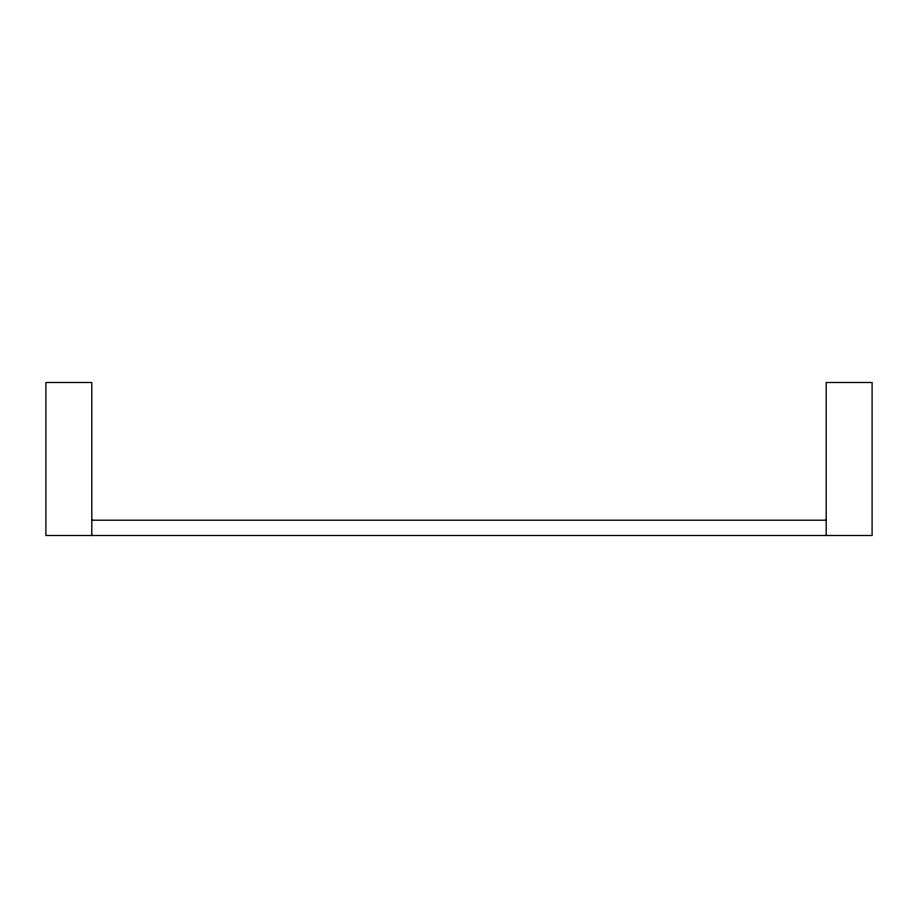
<?xml version="1.0" encoding="UTF-8"?>
<svg xmlns="http://www.w3.org/2000/svg" width="918" height="918" viewBox="0 0 918 918"><rect width="100%" height="100%" fill="white"/><g stroke="black" fill="none" stroke-linecap="round" stroke-linejoin="round"><path stroke-width="1.38" d="M91.8 520.196L826.2 520.196M826.2 535.504L826.2 382.496L872.1 382.496L872.1 535.504L45.9 535.504L45.9 382.496L91.8 382.496L91.8 535.504"/></g></svg>
